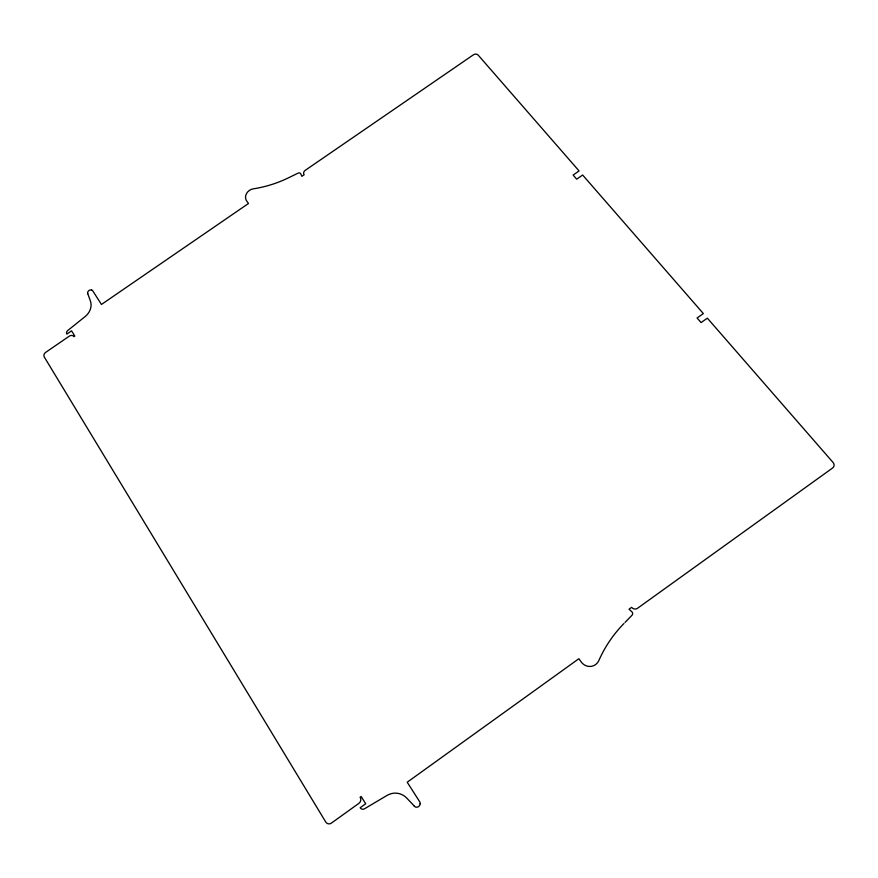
<?xml version="1.0" encoding="UTF-8"?>
<svg xmlns="http://www.w3.org/2000/svg" width="878" height="878" viewBox="0 0 878 878"><rect width="100%" height="100%" fill="white"/><g stroke="black" fill="none" stroke-linecap="round" stroke-linejoin="round"><path stroke-width="1.32" d="M625.081 622.392L631.984 615.259A2.546 2.469 28.1 0 0 631.809 611.736L629.021 609.211L631.644 607.335A4.225 4.094 26 0 0 637.538 608.278L832.563 468.029A4.313 3.907 16 0 0 833.101 462.508L707.35 318.165L701.083 322.599L697.088 317.99L703.344 313.567L582.652 175.029L576.692 179.178L573.136 175.073L579.074 170.936L478.214 55.16A3.512 2.952 -17.3 0 0 473.385 54.831L305.193 170.365A3.523 3.018 -26.8 0 0 304.139 174.755L301.878 176.313L300.77 173.866A2.107 1.811 -27.3 0 0 298.103 173.12L288.763 177.685A104.592 86.966 -27.6 0 1 253.435 188.803A8.44 7.222 -29.9 0 0 246.081 199.921A9.428 8.067 -29.8 0 0 246.696 200.985L248.485 203.498L101.453 304.457L92.739 290.837A2.843 2.404 -39.2 0 0 91.51 289.938M624.006 623.479L623.468 624.017A139.536 131.305 43.6 0 0 598.829 660.574A10.196 9.987 44.5 0 1 582.586 663.538A11.392 11.162 44.1 0 1 581.434 662.221L578.854 658.73L407.205 782.232L419.618 801.614A3.534 3.336 -87.7 0 1 420.189 803.754M414.416 806.18L406.865 798.201A17.714 16.616 -85.7 0 0 387.132 795.38L364.732 808.649A3.523 3.292 -82.1 0 1 360.178 807.727L365.687 803.765L361.154 796.489L360.123 797.224A4.39 4.094 -81.1 0 1 358.937 803.315L331.379 823.125A4.412 4.083 -80.3 0 1 325.716 821.951L44.306 357.05A3.611 3.062 -42.9 0 1 45.678 352.385L69.351 336.109A3.6 3.062 -41.6 0 1 73.928 336.68L74.817 336.076L71.568 330.841L66.838 334.09A2.875 2.436 -41.4 0 1 67.913 330.391L85.166 316.552A14.257 12.062 -40.1 0 0 90.434 301.077L87.789 293.669M420.134 803.743A3.655 3.446 -87.6 0 1 414.328 806.289M87.69 293.713A2.941 2.491 -39.2 0 1 91.488 289.981"/></g></svg>
